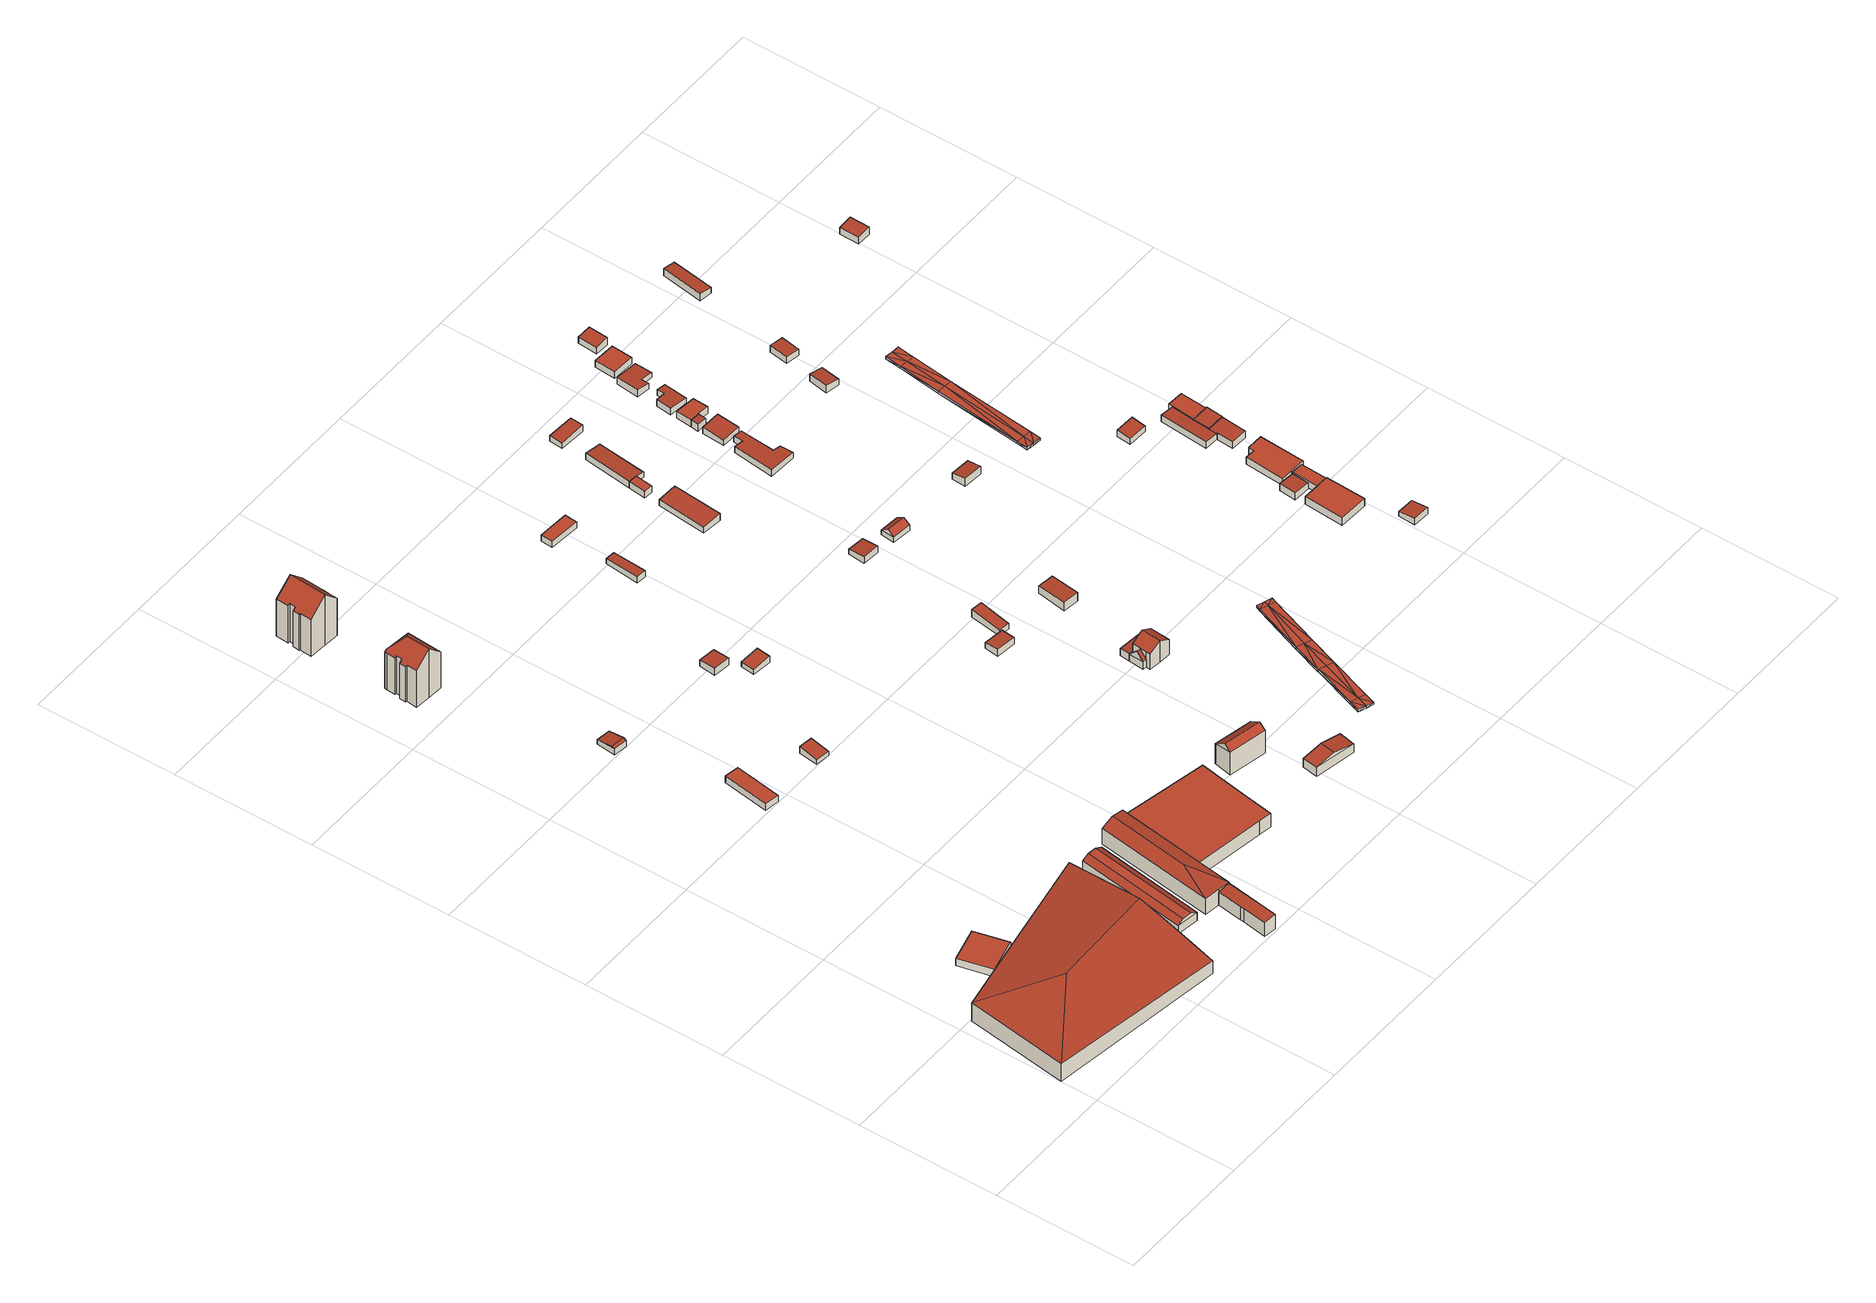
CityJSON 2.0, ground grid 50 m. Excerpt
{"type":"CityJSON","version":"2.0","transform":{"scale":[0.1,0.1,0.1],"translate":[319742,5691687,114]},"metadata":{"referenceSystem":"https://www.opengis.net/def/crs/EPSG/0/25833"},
"CityObjects":{
"building1":{"type":"Building","attributes":{"Dachtyp_tdc":"tdcHipAndGableRoof","Gemeindeschluessel":14713000,"Dachneigung":10.09,"QualitaetDacherkennung":21,"Geometrietyp2DReferenz":"3000","function":"31001_2000","roofType":"5000","measuredHeight":10.51},"geometry":[{"type":"MultiSurface","lod":"2","boundaries":[[[0,1,2,3]],[[1,4,5,2]],[[4,6,7,5]],[[6,8,9,7]],[[8,10,11,9]],[[10,12,13,11]],[[12,14,15,13]],[[14,16,17,15]],[[16,18,19,17]],[[18,0,3,19]],[[14,12,20]],[[12,10,8,6,4,1,20]],[[1,0,18,16,14,20]],[[3,2,5,7,9,11,13,15,17,19]]],"semantics":{"surfaces":[{"type":"WallSurface"},{"type":"RoofSurface"},{"type":"GroundSurface"}],"values":[0,0,0,0,0,0,0,0,0,0,1,1,1,2]}}]},
"building2":{"type":"Building","attributes":{"Dachtyp_tdc":"tdcPolyFlatRoof","Gemeindeschluessel":14713000,"Dachneigung":0,"QualitaetDacherkennung":22,"Geometrietyp2DReferenz":"3000","function":"31001_2000","roofType":"1000","measuredHeight":3},"geometry":[{"type":"MultiSurface","lod":"2","boundaries":[[[21,22,23,24]],[[22,25,26,23]],[[25,27,28,26]],[[27,21,24,28]],[[27,25,22,21]],[[24,23,26,28]]],"semantics":{"surfaces":[{"type":"WallSurface"},{"type":"RoofSurface"},{"type":"GroundSurface"}],"values":[0,0,0,0,1,2]}}]},
"building3":{"type":"Building","attributes":{"Dachtyp_tdc":"tdcCutGableRoof","Gemeindeschluessel":14713000,"Dachneigung":1.76,"QualitaetDacherkennung":89,"Geometrietyp2DReferenz":"3000","function":"31001_2000","roofType":"9999","measuredHeight":4.69},"geometry":[{"type":"MultiSurface","lod":"2","boundaries":[[[29,30,31,32]],[[30,33,34,31]],[[33,35,36,34]],[[35,29,32,36]],[[30,29,37,38]],[[33,30,38,39]],[[35,33,39,40]],[[29,35,40,37]],[[39,38,37,40]],[[32,31,34,36]]],"semantics":{"surfaces":[{"type":"WallSurface"},{"type":"RoofSurface"},{"type":"GroundSurface"}],"values":[0,0,0,0,1,0,1,0,1,2]}}]},
"building4":{"type":"Building","attributes":{"Gemeindeschluessel":14713000,"Dachneigung":90,"Dachorientierung":0,"MittlereTraufHoehe":117.05,"QualitaetDacherkennung":77,"ObjektHoehe":2.67,"BodenHoehe":114.38,"Geometrietyp2DReferenz":"3000","AbsoluteHoehe":117.05,"Dachflaeche":86.08,"function":"31001_9998","roofType":"1000","measuredHeight":2.67,"storeysAboveGround":1},"geometry":[{"type":"MultiSurface","lod":"2","boundaries":[[[41,42,43,44]],[[42,45,46,43]],[[45,47,48,46]],[[47,41,44,48]],[[47,45,42,41]],[[44,43,46,48]]],"semantics":{"surfaces":[{"type":"WallSurface"},{"type":"RoofSurface"},{"type":"GroundSurface"}],"values":[0,0,0,0,1,2]}}]},
"building5":{"type":"Building","attributes":{"Dachtyp_tdc":"tdcGableRoof","Gemeindeschluessel":14713000,"Dachneigung":10.21,"QualitaetDacherkennung":62,"Geometrietyp2DReferenz":"3000","function":"31001_9998","roofType":"3100","measuredHeight":2.81},"geometry":[{"type":"MultiSurface","lod":"2","boundaries":[[[49,50,51,52]],[[50,53,54,51]],[[53,55,56,54]],[[55,49,52,56]],[[53,50,57]],[[49,55,58]],[[50,49,58,57]],[[55,53,57,58]],[[52,51,54,56]]],"semantics":{"surfaces":[{"type":"WallSurface"},{"type":"RoofSurface"},{"type":"GroundSurface"}],"values":[0,0,0,0,0,0,1,1,2]}}]},
"building6":{"type":"Building","attributes":{"Gemeindeschluessel":14713000,"Geometrietyp2DReferenz":"3000","function":"31001_2000","roofType":"9999"},"children":["building6-1","building6-2"]},
"building6-1":{"type":"BuildingPart","attributes":{"Dachtyp_tdc":"tdcPolyFlatRoof","Dachneigung":8.57,"QualitaetDacherkennung":79,"Geometrietyp2DReferenz":"3000","roofType":"2100","measuredHeight":6.08},"parents":["building6"],"geometry":[{"type":"MultiSurface","lod":"2","boundaries":[[[59,60,61,62]],[[60,63,64,61]],[[63,65,66,64]],[[65,67,68,66]],[[67,69,70,68]],[[69,67,65,63,60,59]],[[62,61,64,66,68,70]],[[62,70,69,59]]],"semantics":{"surfaces":[{"type":"WallSurface"},{"type":"RoofSurface"},{"type":"GroundSurface"},{"type":"ClosureSurface"}],"values":[0,0,0,0,0,1,2,3]}}]},
"building6-2":{"type":"BuildingPart","attributes":{"Dachtyp_tdc":"tdcHipAndGableRoof","Dachneigung":14.54,"QualitaetDacherkennung":81,"Geometrietyp2DReferenz":"3000","roofType":"5000","measuredHeight":7.68},"parents":["building6"],"geometry":[{"type":"MultiSurface","lod":"2","boundaries":[[[71,72,73,70,69]],[[72,74,75,73]],[[74,76,77,75]],[[76,78,79,77]],[[78,80,81,79]],[[80,82,59,62,81]],[[71,82,83,84,72]],[[83,85,86,87,88,84]],[[74,72,84,88]],[[76,87,86,78]],[[74,88,87,76]],[[78,86,85,80]],[[80,85,83,82]],[[70,73,75,77,79,81,62]],[[69,59,82,71]],[[69,70,62,59]]],"semantics":{"surfaces":[{"type":"WallSurface"},{"type":"RoofSurface"},{"type":"GroundSurface"},{"type":"ClosureSurface"}],"values":[0,0,0,0,0,0,1,1,1,0,0,0,0,2,0,3]}}]},
"building7":{"type":"Building","attributes":{"Gemeindeschluessel":14713000,"Dachtyp_tdc":"tdcHipAndGableRoof","Dachneigung":42.12,"QualitaetDacherkennung":68,"Geometrietyp2DReferenz":"3000","function":"31001_9998","roofType":"5000","measuredHeight":19.81},"geometry":[{"type":"MultiSurface","lod":"2","boundaries":[[[89,90,91,92]],[[90,93,94,91]],[[93,95,96,94]],[[95,97,98,96]],[[97,99,100,98]],[[99,101,102,100]],[[101,103,104,102]],[[103,105,106,104]],[[105,107,108,106]],[[107,109,110,108]],[[109,111,112,110]],[[111,113,114,112]],[[113,89,92,114]],[[109,107,115]],[[107,105,103,101,99,97,95,93,90,89,113,115]],[[113,111,109,115]],[[92,91,94,96,98,100,102,104,106,108,110,112,114]]],"semantics":{"surfaces":[{"type":"WallSurface"},{"type":"RoofSurface"},{"type":"GroundSurface"}],"values":[0,0,0,0,0,0,0,0,0,0,0,0,0,1,1,1,2]}}]},
"building8":{"type":"Building","attributes":{"Dachtyp_tdc":"tdcGableRoof","Gemeindeschluessel":14713000,"Dachneigung":41.39,"QualitaetDacherkennung":72,"Geometrietyp2DReferenz":"3000","function":"31001_9998","roofType":"3100","measuredHeight":20.55},"geometry":[{"type":"MultiSurface","lod":"2","boundaries":[[[116,117,118,119]],[[117,120,121,118]],[[120,122,123,121]],[[122,124,125,123]],[[124,126,127,125]],[[126,128,129,127]],[[128,130,131,129]],[[130,132,133,131]],[[132,134,135,133]],[[134,136,137,135]],[[136,138,139,137]],[[138,140,141,139]],[[140,142,143,141]],[[142,144,145,143]],[[144,146,147,145]],[[146,116,119,147]],[[142,140,138,136,134,132,130,128]],[[128,126,124,122,120,117,116,146,144,142]],[[119,118,121,123,125,127,129,131,133,135,137,139,141,143,145,147]]],"semantics":{"surfaces":[{"type":"WallSurface"},{"type":"RoofSurface"},{"type":"GroundSurface"}],"values":[0,0,0,0,0,0,0,0,0,0,0,0,0,0,0,0,1,1,2]}}]},
"building9":{"type":"Building","attributes":{"Dachtyp_tdc":"tdcPolyFlatRoof","Gemeindeschluessel":14713000,"Dachneigung":7.38,"QualitaetDacherkennung":71,"Geometrietyp2DReferenz":"3000","function":"31001_9998","roofType":"2100","measuredHeight":2.62},"geometry":[{"type":"MultiSurface","lod":"2","boundaries":[[[148,149,150,151]],[[149,152,153,150]],[[152,154,155,153]],[[154,148,151,155]],[[154,152,149,148]],[[151,150,153,155]]],"semantics":{"surfaces":[{"type":"WallSurface"},{"type":"RoofSurface"},{"type":"GroundSurface"}],"values":[0,0,0,0,1,2]}}]},
"building10":{"type":"Building","attributes":{"Dachtyp_tdc":"tdcPolyFlatRoof","Gemeindeschluessel":14713000,"Dachneigung":0,"QualitaetDacherkennung":65,"Geometrietyp2DReferenz":"3000","function":"31001_2000","roofType":"1000","measuredHeight":5.5},"geometry":[{"type":"MultiSurface","lod":"2","boundaries":[[[156,157,79,81]],[[157,158,159,79]],[[158,160,161,159]],[[160,162,163,161]],[[162,164,165,163]],[[164,166,167,165]],[[166,156,81,167]],[[166,164,162,160,158,157,156]],[[81,79,159,161,163,165,167]]],"semantics":{"surfaces":[{"type":"WallSurface"},{"type":"RoofSurface"},{"type":"GroundSurface"}],"values":[0,0,0,0,0,0,0,1,2]}}]},
"building11":{"type":"Building","attributes":{"Gemeindeschluessel":14713000,"Dachtyp_tdc":"tdcPolyFlatRoof","Dachneigung":3.62,"QualitaetDacherkennung":82,"Geometrietyp2DReferenz":"3000","function":"31001_9998","roofType":"2100","measuredHeight":2.87},"geometry":[{"type":"MultiSurface","lod":"2","boundaries":[[[168,169,170,171]],[[169,172,173,170]],[[172,174,175,173]],[[174,168,171,175]],[[174,172,169,168]],[[171,170,173,175]]],"semantics":{"surfaces":[{"type":"WallSurface"},{"type":"RoofSurface"},{"type":"GroundSurface"}],"values":[0,0,0,0,1,2]}}]},
"building12":{"type":"Building","attributes":{"Dachtyp_tdc":"tdcPolyFlatRoof","Gemeindeschluessel":14713000,"Dachneigung":5.99,"QualitaetDacherkennung":85,"Geometrietyp2DReferenz":"3000","function":"31001_9998","roofType":"2100","measuredHeight":2.63},"geometry":[{"type":"MultiSurface","lod":"2","boundaries":[[[176,177,178,179]],[[177,180,181,178]],[[180,182,183,181]],[[182,176,179,183]],[[182,180,177,176]],[[179,178,181,183]]],"semantics":{"surfaces":[{"type":"WallSurface"},{"type":"RoofSurface"},{"type":"GroundSurface"}],"values":[0,0,0,0,1,2]}}]},
"building13":{"type":"Building","attributes":{"Dachtyp_tdc":"tdcGableRoof","Gemeindeschluessel":14713000,"Dachneigung":35.74,"QualitaetDacherkennung":74,"Geometrietyp2DReferenz":"3000","function":"31001_2000","roofType":"3100","measuredHeight":11.09},"geometry":[{"type":"MultiSurface","lod":"2","boundaries":[[[184,185,186,187]],[[185,188,189,186]],[[188,190,191,189]],[[190,184,187,191]],[[188,185,192]],[[184,190,193]],[[185,184,193,192]],[[190,188,192,193]],[[187,186,189,191]]],"semantics":{"surfaces":[{"type":"WallSurface"},{"type":"RoofSurface"},{"type":"GroundSurface"}],"values":[0,0,0,0,0,0,1,1,2]}}]},
"building14":{"type":"Building","attributes":{"Dachtyp_tdc":"tdcGableRoof","Gemeindeschluessel":14713000,"Dachneigung":10.73,"QualitaetDacherkennung":38,"Geometrietyp2DReferenz":"3000","function":"31001_2000","roofType":"3100","measuredHeight":5.02},"geometry":[{"type":"MultiSurface","lod":"2","boundaries":[[[194,195,196,197]],[[195,198,199,196]],[[198,200,201,199]],[[200,194,197,201]],[[198,195,202]],[[194,200,203]],[[195,194,203,202]],[[200,198,202,203]],[[197,196,199,201]]],"semantics":{"surfaces":[{"type":"WallSurface"},{"type":"RoofSurface"},{"type":"GroundSurface"}],"values":[0,0,0,0,0,0,1,1,2]}}]},
"building15":{"type":"Building","attributes":{"Dachtyp_tdc":"tdcPolyFlatRoof","Gemeindeschluessel":14713000,"Dachneigung":2.88,"QualitaetDacherkennung":68,"Geometrietyp2DReferenz":"3000","function":"31001_9998","roofType":"2100","measuredHeight":2.64},"geometry":[{"type":"MultiSurface","lod":"2","boundaries":[[[204,205,206,207]],[[205,208,209,206]],[[208,210,211,209]],[[210,204,207,211]],[[210,208,205,204]],[[207,206,209,211]]],"semantics":{"surfaces":[{"type":"WallSurface"},{"type":"RoofSurface"},{"type":"GroundSurface"}],"values":[0,0,0,0,1,2]}}]},
"building16":{"type":"Building","attributes":{"Dachtyp_tdc":"tdcPolyFlatRoof","Gemeindeschluessel":14713000,"Dachneigung":4.01,"QualitaetDacherkennung":76,"Geometrietyp2DReferenz":"3000","function":"31001_9998","roofType":"2100","measuredHeight":2.77},"geometry":[{"type":"MultiSurface","lod":"2","boundaries":[[[212,213,214,215]],[[213,216,217,214]],[[216,218,219,217]],[[218,212,215,219]],[[218,216,213,212]],[[215,214,217,219]]],"semantics":{"surfaces":[{"type":"WallSurface"},{"type":"RoofSurface"},{"type":"GroundSurface"}],"values":[0,0,0,0,1,2]}}]},
"building17":{"type":"Building","attributes":{"Dachtyp_tdc":"tdcPolyFlatRoof","Gemeindeschluessel":14713000,"Dachneigung":0,"QualitaetDacherkennung":64,"Geometrietyp2DReferenz":"3000","function":"31001_9998","roofType":"1000","measuredHeight":2.49},"geometry":[{"type":"MultiSurface","lod":"2","boundaries":[[[220,221,222,223]],[[221,224,225,222]],[[224,226,227,225]],[[226,220,223,227]],[[226,224,221,220]],[[223,222,225,227]]],"semantics":{"surfaces":[{"type":"WallSurface"},{"type":"RoofSurface"},{"type":"GroundSurface"}],"values":[0,0,0,0,1,2]}}]},
"building18":{"type":"Building","attributes":{"Dachtyp_tdc":"tdcPolyFlatRoof","Gemeindeschluessel":14713000,"Dachneigung":4.16,"QualitaetDacherkennung":49,"Geometrietyp2DReferenz":"3000","function":"31001_9998","roofType":"2100","measuredHeight":3.09},"geometry":[{"type":"MultiSurface","lod":"2","boundaries":[[[228,229,230,231]],[[229,232,233,230]],[[232,234,235,233]],[[234,228,231,235]],[[234,232,229,228]],[[231,230,233,235]]],"semantics":{"surfaces":[{"type":"WallSurface"},{"type":"RoofSurface"},{"type":"GroundSurface"}],"values":[0,0,0,0,1,2]}}]},
"building19":{"type":"Building","attributes":{"Dachtyp_tdc":"tdcGableRoof","Gemeindeschluessel":14713000,"Dachneigung":29.86,"QualitaetDacherkennung":78,"Geometrietyp2DReferenz":"3000","function":"31001_9998","roofType":"3100","measuredHeight":8.62},"geometry":[{"type":"MultiSurface","lod":"2","boundaries":[[[236,237,238,239]],[[237,240,241,238]],[[240,242,243,241]],[[242,244,245,243]],[[244,246,247,245]],[[246,248,249,247]],[[248,250,251,249]],[[250,236,239,251]],[[246,244,242,240,237]],[[237,236,250,248,246]],[[239,238,241,243,245,247,249,251]]],"semantics":{"surfaces":[{"type":"WallSurface"},{"type":"RoofSurface"},{"type":"GroundSurface"}],"values":[0,0,0,0,0,0,0,0,1,1,2]}}]},
"building20":{"type":"Building","attributes":{"Gemeindeschluessel":14713000,"Geometrietyp2DReferenz":"3000","function":"31001_9998","roofType":"9999"},"children":["building20-1","building20-2"]},
"building20-1":{"type":"BuildingPart","attributes":{"Dachtyp_tdc":"tdcGableRoof","Dachneigung":44.74,"QualitaetDacherkennung":8,"Geometrietyp2DReferenz":"3000","roofType":"3100","measuredHeight":5.92},"parents":["building20"],"geometry":[{"type":"MultiSurface","lod":"2","boundaries":[[[252,253,254,251]],[[253,255,256,254]],[[257,252,251,239]],[[255,253,258]],[[252,257,259]],[[253,252,259,258]],[[257,255,258,259]],[[251,254,256,239]],[[257,239,256,255]]],"semantics":{"surfaces":[{"type":"WallSurface"},{"type":"RoofSurface"},{"type":"GroundSurface"},{"type":"ClosureSurface"}],"values":[0,0,0,0,0,1,1,2,3]}}]},
"building20-2":{"type":"BuildingPart","attributes":{"Dachtyp_tdc":"tdcPolyFlatRoof","Dachneigung":4.9,"QualitaetDacherkennung":66,"Geometrietyp2DReferenz":"3000","roofType":"2100","measuredHeight":3.2},"parents":["building20"],"geometry":[{"type":"MultiSurface","lod":"2","boundaries":[[[260,261,241,262]],[[261,263,257,239,241]],[[264,265,266,256,255]],[[265,260,262,266]],[[265,264,263,261,260]],[[262,241,239,256,266]],[[255,257,263,264]],[[255,256,239,257]]],"semantics":{"surfaces":[{"type":"WallSurface"},{"type":"RoofSurface"},{"type":"GroundSurface"},{"type":"ClosureSurface"}],"values":[0,0,0,0,1,2,0,3]}}]},
"building21":{"type":"Building","attributes":{"name":"Bennigsenbrücke","Stand_DGM":"2023","Stand_Basis-DLM":"2022","Gemeindeschluessel":"14713000","ObjektHoehe":1,"Stand_Laserscan":"2023","BodenHoehe":120.76,"Stand_3D-Stadtmodell":"2025","Geometrietyp2DReferenz":2000,"AbsoluteHoehe":121.76,"function":"53001_1800","roofType":"9999","measuredHeight":1},"geometry":[{"type":"MultiSurface","lod":"2","boundaries":[[[267,268,269]],[[267,269,270]],[[267,270,271]],[[271,270,272]],[[271,272,273]],[[273,272,274]],[[273,274,275]],[[275,274,276]],[[275,276,277]],[[277,276,278]],[[277,278,279]],[[270,269,280]],[[270,280,281]],[[270,281,282]],[[270,282,272]],[[272,282,274]],[[274,282,283]],[[274,283,276]],[[276,283,284]],[[276,284,285]],[[276,285,278]],[[269,268,286]],[[269,286,287]],[[268,267,288]],[[268,288,286]],[[267,271,289]],[[267,289,288]],[[271,273,290]],[[271,290,289]],[[273,275,291]],[[273,291,290]],[[275,277,292]],[[275,292,291]],[[277,279,293]],[[277,293,292]],[[279,278,294]],[[279,294,293]],[[278,285,295]],[[278,295,294]],[[285,284,296]],[[285,296,295]],[[284,283,297]],[[284,297,296]],[[283,282,298]],[[283,298,297]],[[282,281,299]],[[282,299,298]],[[281,280,300]],[[281,300,299]],[[280,269,287]],[[280,287,300]],[[287,286,288]],[[301,287,288]],[[289,301,288]],[[302,301,289]],[[290,302,289]],[[303,302,290]],[[291,303,290]],[[304,303,291]],[[292,304,291]],[[294,304,292]],[[298,299,301]],[[293,294,292]],[[300,287,301]],[[299,300,301]],[[302,298,301]],[[303,298,302]],[[297,298,303]],[[304,297,303]],[[296,297,304]],[[295,296,304]],[[294,295,304]]],"semantics":{"surfaces":[{"type":"RoofSurface"},{"type":"WallSurface"},{"type":"GroundSurface"}],"values":[0,0,0,0,0,0,0,0,0,0,0,0,0,0,0,0,0,0,0,0,0,1,1,1,1,1,1,1,1,1,1,1,1,1,1,1,1,1,1,1,1,1,1,1,1,1,1,1,1,1,1,2,2,2,2,2,2,2,2,2,2,2,2,2,2,2,2,2,2,2,2,2]}}]},
"building22":{"type":"Building","attributes":{"Dachtyp_tdc":"tdcPolyFlatRoof","Gemeindeschluessel":14713000,"Dachneigung":4.42,"QualitaetDacherkennung":76,"Geometrietyp2DReferenz":"3000","function":"31001_9998","roofType":"2100","measuredHeight":2.87},"geometry":[{"type":"MultiSurface","lod":"2","boundaries":[[[305,306,307,308]],[[306,309,310,307]],[[309,311,312,310]],[[311,305,308,312]],[[311,309,306,305]],[[308,307,310,312]]],"semantics":{"surfaces":[{"type":"WallSurface"},{"type":"RoofSurface"},{"type":"GroundSurface"}],"values":[0,0,0,0,1,2]}}]},
"building23":{"type":"Building","attributes":{"Dachtyp_tdc":"tdcPolyFlatRoof","Gemeindeschluessel":14713000,"Dachneigung":7.49,"QualitaetDacherkennung":78,"Geometrietyp2DReferenz":"3000","function":"31001_9998","roofType":"2100","measuredHeight":2.65},"geometry":[{"type":"MultiSurface","lod":"2","boundaries":[[[313,314,315,316]],[[314,317,318,315]],[[317,319,320,318]],[[319,313,316,320]],[[319,317,314,313]],[[316,315,318,320]]],"semantics":{"surfaces":[{"type":"WallSurface"},{"type":"RoofSurface"},{"type":"GroundSurface"}],"values":[0,0,0,0,1,2]}}]},
"building24":{"type":"Building","attributes":{"Dachtyp_tdc":"tdcPolyFlatRoof","Gemeindeschluessel":14713000,"Dachneigung":3.25,"QualitaetDacherkennung":55,"Geometrietyp2DReferenz":"3000","function":"31001_9998","roofType":"2100","measuredHeight":3.5},"geometry":[{"type":"MultiSurface","lod":"2","boundaries":[[[321,322,323,324]],[[322,325,326,323]],[[325,327,328,326]],[[327,321,324,328]],[[327,325,322,321]],[[324,323,326,328]]],"semantics":{"surfaces":[{"type":"WallSurface"},{"type":"RoofSurface"},{"type":"GroundSurface"}],"values":[0,0,0,0,1,2]}}]},
"building25":{"type":"Building","attributes":{"Gemeindeschluessel":14713000,"Geometrietyp2DReferenz":"3000","function":"31001_9998","roofType":"9999"},"children":["building25-1","building25-2"]},
"building25-1":{"type":"BuildingPart","attributes":{"Dachtyp_tdc":"tdcPolyFlatRoof","Dachneigung":4.52,"QualitaetDacherkennung":58,"Geometrietyp2DReferenz":"3000","roofType":"2100","measuredHeight":2.67},"parents":["building25"],"geometry":[{"type":"MultiSurface","lod":"2","boundaries":[[[329,330,331,332]],[[333,334,335,336]],[[334,337,338,335]],[[337,329,332,338]],[[337,334,333,330,329]],[[332,331,336,335,338]],[[336,331,330,333]]],"semantics":{"surfaces":[{"type":"WallSurface"},{"type":"RoofSurface"},{"type":"GroundSurface"},{"type":"ClosureSurface"}],"values":[0,0,0,0,1,2,3]}}]},
"building25-2":{"type":"BuildingPart","attributes":{"Dachtyp_tdc":"tdcPolyFlatRoof","Dachneigung":0,"QualitaetDacherkennung":87,"Geometrietyp2DReferenz":"3000","roofType":"1000","measuredHeight":2.7},"parents":["building25"],"geometry":[{"type":"MultiSurface","lod":"2","boundaries":[[[339,340,333,336,341]],[[342,343,344,331,330]],[[343,339,341,344]],[[343,342,340,339]],[[341,336,331,344]],[[330,333,340,342]],[[330,331,336,333]]],"semantics":{"surfaces":[{"type":"WallSurface"},{"type":"RoofSurface"},{"type":"GroundSurface"},{"type":"ClosureSurface"}],"values":[0,0,0,1,2,0,3]}}]},
"building26":{"type":"Building","attributes":{"Dachtyp_tdc":"tdcGableRoof","Gemeindeschluessel":14713000,"Dachneigung":34.32,"QualitaetDacherkennung":77,"Geometrietyp2DReferenz":"3000","function":"31001_9998","roofType":"3100","measuredHeight":3.81},"geometry":[{"type":"MultiSurface","lod":"2","boundaries":[[[345,346,347,348]],[[346,349,350,347]],[[349,351,352,350]],[[351,345,348,352]],[[349,346,353]],[[345,351,354]],[[346,345,354,353]],[[351,349,353,354]],[[348,347,350,352]]],"semantics":{"surfaces":[{"type":"WallSurface"},{"type":"RoofSurface"},{"type":"GroundSurface"}],"values":[0,0,0,0,0,0,1,1,2]}}]},
"building27":{"type":"Building","attributes":{"Dachtyp_tdc":"tdcPolyFlatRoof","Gemeindeschluessel":14713000,"Dachneigung":3.03,"QualitaetDacherkennung":79,"Geometrietyp2DReferenz":"3000","function":"31001_9998","roofType":"2100","measuredHeight":2.69},"geometry":[{"type":"MultiSurface","lod":"2","boundaries":[[[355,356,357,358]],[[356,359,360,357]],[[359,361,362,360]],[[361,355,358,362]],[[361,359,356,355]],[[358,357,360,362]]],"semantics":{"surfaces":[{"type":"WallSurface"},{"type":"RoofSurface"},{"type":"GroundSurface"}],"values":[0,0,0,0,1,2]}}]},
"building28":{"type":"Building","attributes":{"Dachtyp_tdc":"tdcPolyFlatRoof","Gemeindeschluessel":14713000,"Dachneigung":2.58,"QualitaetDacherkennung":54,"Geometrietyp2DReferenz":"3000","function":"31001_9998","roofType":"2100","measuredHeight":2.68},"geometry":[{"type":"MultiSurface","lod":"2","boundaries":[[[363,364,365,366]],[[364,367,368,365]],[[367,369,370,368]],[[369,371,372,370]],[[371,373,374,372]],[[373,375,376,374]],[[375,377,378,376]],[[377,363,366,378]],[[377,375,373,371,369,367,364,363]],[[366,365,368,370,372,374,376,378]]],"semantics":{"surfaces":[{"type":"WallSurface"},{"type":"RoofSurface"},{"type":"GroundSurface"}],"values":[0,0,0,0,0,0,0,0,1,2]}}]},
"building29":{"type":"Building","attributes":{"Dachtyp_tdc":"tdcPolyFlatRoof","Gemeindeschluessel":14713000,"Dachneigung":2.69,"QualitaetDacherkennung":68,"Geometrietyp2DReferenz":"3000","function":"31001_9998","roofType":"2100","measuredHeight":2.6},"geometry":[{"type":"MultiSurface","lod":"2","boundaries":[[[379,380,381,382]],[[380,383,384,381]],[[383,385,386,384]],[[385,379,382,386]],[[385,383,380,379]],[[382,381,384,386]]],"semantics":{"surfaces":[{"type":"WallSurface"},{"type":"RoofSurface"},{"type":"GroundSurface"}],"values":[0,0,0,0,1,2]}}]},
"building30":{"type":"Building","attributes":{"Gemeindeschluessel":14713000,"Geometrietyp2DReferenz":"3000","function":"31001_9998","roofType":"9999"},"children":["building30-1","building30-2"]},
"building30-1":{"type":"BuildingPart","attributes":{"Dachtyp_tdc":"tdcPolyFlatRoof","Dachneigung":3.38,"QualitaetDacherkennung":75,"Geometrietyp2DReferenz":"3000","roofType":"2100","measuredHeight":2.79},"parents":["building30"],"geometry":[{"type":"MultiSurface","lod":"2","boundaries":[[[387,388,389,390]],[[388,391,392,389]],[[393,387,390,394]],[[393,395,391,388,387]],[[390,389,392,394]],[[393,394,392,391,395]]],"semantics":{"surfaces":[{"type":"WallSurface"},{"type":"RoofSurface"},{"type":"GroundSurface"},{"type":"ClosureSurface"}],"values":[0,0,0,1,2,3]}}]},
"building30-2":{"type":"BuildingPart","attributes":{"Dachtyp_tdc":"tdcPolyFlatRoof","Dachneigung":0,"QualitaetDacherkennung":73,"Geometrietyp2DReferenz":"3000","roofType":"1000","measuredHeight":2.73},"parents":["building30"],"geometry":[{"type":"MultiSurface","lod":"2","boundaries":[[[391,396,397,392]],[[396,398,399,397]],[[398,400,401,399]],[[400,402,393,394,401]],[[402,400,398,396,391,395]],[[392,397,399,401,394]],[[395,393,402]],[[392,394,393,395,391]]],"semantics":{"surfaces":[{"type":"WallSurface"},{"type":"RoofSurface"},{"type":"GroundSurface"},{"type":"ClosureSurface"}],"values":[0,0,0,0,1,2,0,3]}}]},
"building31":{"type":"Building","attributes":{"Dachtyp_tdc":"tdcPolyFlatRoof","Gemeindeschluessel":14713000,"Dachneigung":8.58,"QualitaetDacherkennung":84,"Geometrietyp2DReferenz":"3000","function":"31001_9998","roofType":"2100","measuredHeight":3.21},"geometry":[{"type":"MultiSurface","lod":"2","boundaries":[[[403,404,405,406]],[[404,407,408,405]],[[407,409,410,408]],[[409,403,406,410]],[[409,407,404,403]],[[406,405,408,410]]],"semantics":{"surfaces":[{"type":"WallSurface"},{"type":"RoofSurface"},{"type":"GroundSurface"}],"values":[0,0,0,0,1,2]}}]},
"building32":{"type":"Building","attributes":{"Dachtyp_tdc":"tdcPolyFlatRoof","Gemeindeschluessel":14713000,"Dachneigung":5.08,"QualitaetDacherkennung":78,"Geometrietyp2DReferenz":"3000","function":"31001_9998","roofType":"2100","measuredHeight":2.68},"geometry":[{"type":"MultiSurface","lod":"2","boundaries":[[[411,412,413,414]],[[412,415,416,413]],[[415,417,418,416]],[[417,419,420,418]],[[419,421,422,420]],[[421,411,414,422]],[[421,419,417,415,412,411]],[[414,413,416,418,420,422]]],"semantics":{"surfaces":[{"type":"WallSurface"},{"type":"RoofSurface"},{"type":"GroundSurface"}],"values":[0,0,0,0,0,0,1,2]}}]},
"building33":{"type":"Building","attributes":{"Dachtyp_tdc":"tdcPolyFlatRoof","Gemeindeschluessel":14713000,"Dachneigung":5.12,"QualitaetDacherkennung":78,"Geometrietyp2DReferenz":"3000","function":"31001_9998","roofType":"2100","measuredHeight":2.75},"geometry":[{"type":"MultiSurface","lod":"2","boundaries":[[[423,424,425,426]],[[424,427,428,425]],[[427,429,430,428]],[[429,431,432,430]],[[431,433,434,432]],[[433,423,426,434]],[[433,431,429,427,424,423]],[[426,425,428,430,432,434]]],"semantics":{"surfaces":[{"type":"WallSurface"},{"type":"RoofSurface"},{"type":"GroundSurface"}],"values":[0,0,0,0,0,0,1,2]}}]},
"building34":{"type":"Building","attributes":{"Dachtyp_tdc":"tdcPolyFlatRoof","Gemeindeschluessel":14713000,"Dachneigung":0,"QualitaetDacherkennung":84,"Geometrietyp2DReferenz":"3000","function":"31001_9998","roofType":"1000","measuredHeight":2.63},"geometry":[{"type":"MultiSurface","lod":"2","boundaries":[[[435,436,437,438]],[[436,439,440,437]],[[439,441,442,440]],[[441,435,438,442]],[[441,439,436,435]],[[438,437,440,442]]],"semantics":{"surfaces":[{"type":"WallSurface"},{"type":"RoofSurface"},{"type":"GroundSurface"}],"values":[0,0,0,0,1,2]}}]},
"building35":{"type":"Building","attributes":{"Dachtyp_tdc":"tdcPolyFlatRoof","Gemeindeschluessel":14713000,"Dachneigung":4.37,"QualitaetDacherkennung":91,"Geometrietyp2DReferenz":"3000","function":"31001_9998","roofType":"2100","measuredHeight":2.89},"geometry":[{"type":"MultiSurface","lod":"2","boundaries":[[[443,444,445,446]],[[444,447,448,445]],[[447,449,450,448]],[[449,443,446,450]],[[449,447,444,443]],[[446,445,448,450]]],"semantics":{"surfaces":[{"type":"WallSurface"},{"type":"RoofSurface"},{"type":"GroundSurface"}],"values":[0,0,0,0,1,2]}}]},
"building36":{"type":"Building","attributes":{"Dachtyp_tdc":"tdcPolyFlatRoof","Gemeindeschluessel":14713000,"Dachneigung":7.76,"QualitaetDacherkennung":81,"Geometrietyp2DReferenz":"3000","function":"31001_9998","roofType":"2100","measuredHeight":2.95},"geometry":[{"type":"MultiSurface","lod":"2","boundaries":[[[451,452,453,454]],[[452,455,456,453]],[[455,457,458,456]],[[457,451,454,458]],[[457,455,452,451]],[[454,453,456,458]]],"semantics":{"surfaces":[{"type":"WallSurface"},{"type":"RoofSurface"},{"type":"GroundSurface"}],"values":[0,0,0,0,1,2]}}]},
"building37":{"type":"Building","attributes":{"Stand_DGM":"2023","Stand_Basis-DLM":"2022","Gemeindeschluessel":"14713000","ObjektHoehe":1,"Stand_Laserscan":"2023","BodenHoehe":121.33,"Stand_3D-Stadtmodell":"2025","Geometrietyp2DReferenz":2000,"AbsoluteHoehe":122.33,"function":"53001_1800","roofType":"9999","measuredHeight":1},"geometry":[{"type":"MultiSurface","lod":"2","boundaries":[[[459,460,461]],[[459,461,462]],[[460,463,464]],[[460,464,461]],[[463,465,464]],[[464,465,466]],[[465,467,466]],[[466,467,468]],[[469,470,460]],[[469,460,459]],[[470,471,463]],[[470,463,460]],[[463,471,472]],[[463,472,465]],[[472,473,465]],[[465,473,467]],[[459,462,474]],[[459,474,475]],[[462,461,476]],[[462,476,474]],[[461,464,477]],[[461,477,476]],[[464,466,478]],[[464,478,477]],[[466,468,479]],[[466,479,478]],[[468,467,480]],[[468,480,479]],[[467,473,481]],[[467,481,480]],[[473,472,482]],[[473,482,481]],[[472,471,483]],[[472,483,482]],[[471,470,484]],[[471,484,483]],[[470,469,485]],[[470,485,484]],[[469,459,475]],[[469,475,485]],[[476,486,475]],[[474,476,475]],[[477,487,486]],[[476,477,486]],[[477,488,487]],[[478,488,477]],[[478,480,488]],[[479,480,478]],[[486,484,485]],[[475,486,485]],[[487,483,484]],[[486,487,484]],[[482,483,487]],[[488,482,487]],[[488,481,482]],[[480,481,488]]],"semantics":{"surfaces":[{"type":"RoofSurface"},{"type":"WallSurface"},{"type":"GroundSurface"}],"values":[0,0,0,0,0,0,0,0,0,0,0,0,0,0,0,0,1,1,1,1,1,1,1,1,1,1,1,1,1,1,1,1,1,1,1,1,1,1,1,1,2,2,2,2,2,2,2,2,2,2,2,2,2,2,2,2]}}]},
"building38":{"type":"Building","attributes":{"Gemeindeschluessel":14713000,"Geometrietyp2DReferenz":"3000","function":"31001_9998","roofType":"9999"},"children":["building38-1","building38-2"]},
"building38-1":{"type":"BuildingPart","attributes":{"Dachtyp_tdc":"tdcPolyFlatRoof","Dachneigung":0,"QualitaetDacherkennung":62,"Geometrietyp2DReferenz":"3000","roofType":"1000","measuredHeight":3.08},"parents":["building38"],"geometry":[{"type":"MultiSurface","lod":"2","boundaries":[[[489,490,491,492,493]],[[490,494,495,491]],[[494,496,497,495]],[[496,498,499,500,497]],[[498,496,494,490,489]],[[492,491,495,497,500]],[[493,499,498,489]],[[493,492,500,499]]],"semantics":{"surfaces":[{"type":"WallSurface"},{"type":"RoofSurface"},{"type":"GroundSurface"},{"type":"ClosureSurface"}],"values":[0,0,0,0,1,2,0,3]}}]},
"building38-2":{"type":"BuildingPart","attributes":{"Dachtyp_tdc":"tdcPolyFlatRoof","Dachneigung":0,"QualitaetDacherkennung":71,"Geometrietyp2DReferenz":"3000","roofType":"1000","measuredHeight":2.85},"parents":["building38"],"geometry":[{"type":"MultiSurface","lod":"2","boundaries":[[[499,501,502,500]],[[501,503,504,502]],[[503,493,492,504]],[[493,503,501,499]],[[500,502,504,492]],[[500,492,493,499]]],"semantics":{"surfaces":[{"type":"WallSurface"},{"type":"RoofSurface"},{"type":"GroundSurface"},{"type":"ClosureSurface"}],"values":[0,0,0,1,2,3]}}]},
"building39":{"type":"Building","attributes":{"Dachtyp_tdc":"tdcPolyFlatRoof","Gemeindeschluessel":14713000,"Dachneigung":3.82,"QualitaetDacherkennung":92,"Geometrietyp2DReferenz":"3000","function":"31001_9998","roofType":"2100","measuredHeight":2.91},"geometry":[{"type":"MultiSurface","lod":"2","boundaries":[[[505,506,507,508]],[[506,509,510,507]],[[509,511,512,510]],[[511,505,508,512]],[[511,509,506,505]],[[508,507,510,512]]],"semantics":{"surfaces":[{"type":"WallSurface"},{"type":"RoofSurface"},{"type":"GroundSurface"}],"values":[0,0,0,0,1,2]}}]},
"building40":{"type":"Building","attributes":{"Dachtyp_tdc":"tdcPolyFlatRoof","Gemeindeschluessel":14713000,"Dachneigung":5.13,"QualitaetDacherkennung":87,"Geometrietyp2DReferenz":"3000","function":"31001_9998","roofType":"2100","measuredHeight":2.59},"geometry":[{"type":"MultiSurface","lod":"2","boundaries":[[[513,514,515,516]],[[514,517,518,515]],[[517,519,520,518]],[[519,513,516,520]],[[519,517,514,513]],[[516,515,518,520]]],"semantics":{"surfaces":[{"type":"WallSurface"},{"type":"RoofSurface"},{"type":"GroundSurface"}],"values":[0,0,0,0,1,2]}}]},
"building41":{"type":"Building","attributes":{"Dachtyp_tdc":"tdcPolyFlatRoof","Gemeindeschluessel":14713000,"Dachneigung":4.16,"QualitaetDacherkennung":81,"Geometrietyp2DReferenz":"3000","function":"31001_9998","roofType":"2100","measuredHeight":2.82},"geometry":[{"type":"MultiSurface","lod":"2","boundaries":[[[521,522,523,524]],[[522,525,526,523]],[[525,527,528,526]],[[527,521,524,528]],[[527,525,522,521]],[[524,523,526,528]]],"semantics":{"surfaces":[{"type":"WallSurface"},{"type":"RoofSurface"},{"type":"GroundSurface"}],"values":[0,0,0,0,1,2]}}]},
"building42":{"type":"Building","attributes":{"Dachtyp_tdc":"tdcPolyFlatRoof","Gemeindeschluessel":14713000,"Dachneigung":6.3,"QualitaetDacherkennung":81,"Geometrietyp2DReferenz":"3000","function":"31001_9998","roofType":"2100","measuredHeight":2.77},"geometry":[{"type":"MultiSurface","lod":"2","boundaries":[[[529,530,531,532]],[[530,533,534,531]],[[533,535,536,534]],[[535,529,532,536]],[[535,533,530,529]],[[532,531,534,536]]],"semantics":{"surfaces":[{"type":"WallSurface"},{"type":"RoofSurface"},{"type":"GroundSurface"}],"values":[0,0,0,0,1,2]}}]},
"building43":{"type":"Building","attributes":{"Dachtyp_tdc":"tdcPolyFlatRoof","Gemeindeschluessel":14713000,"Dachneigung":0,"QualitaetDacherkennung":67,"Geometrietyp2DReferenz":"3000","function":"31001_9998","roofType":"1000","measuredHeight":2.68},"geometry":[{"type":"MultiSurface","lod":"2","boundaries":[[[537,538,539,540]],[[538,541,542,539]],[[541,543,544,542]],[[543,545,546,544]],[[545,547,548,546]],[[547,549,550,548]],[[549,537,540,550]],[[549,547,545,543,541,538,537]],[[540,539,542,544,546,548,550]]],"semantics":{"surfaces":[{"type":"WallSurface"},{"type":"RoofSurface"},{"type":"GroundSurface"}],"values":[0,0,0,0,0,0,0,1,2]}}]},
"building44":{"type":"Building","attributes":{"Gemeindeschluessel":14713000,"Geometrietyp2DReferenz":"3000","function":"31001_9998","roofType":"9999"},"children":["building44-1","building44-2","building44-3"]},
"building44-1":{"type":"BuildingPart","attributes":{"Dachtyp_tdc":"tdcPolyFlatRoof","Dachneigung":4.58,"QualitaetDacherkennung":90,"Geometrietyp2DReferenz":"3000","roofType":"2100","measuredHeight":2.77},"parents":["building44"],"geometry":[{"type":"MultiSurface","lod":"2","boundaries":[[[551,552,553]],[[552,554,555,553]],[[554,556,557,555]],[[558,559,560,561]],[[559,562,563,560]],[[562,564,565,563]],[[564,562,559,558,556,554,552,551]],[[553,555,557,561,560,563,565]],[[561,557,556,558]],[[553,565,564,551]]],"semantics":{"surfaces":[{"type":"WallSurface"},{"type":"RoofSurface"},{"type":"GroundSurface"},{"type":"ClosureSurface"}],"values":[0,0,0,0,0,0,1,2,3,3]}}]},
"building44-2":{"type":"BuildingPart","attributes":{"Dachtyp_tdc":"tdcPolyFlatRoof","Dachneigung":4.35,"QualitaetDacherkennung":87,"Geometrietyp2DReferenz":"3000","roofType":"2100","measuredHeight":3.02},"parents":["building44"],"geometry":[{"type":"MultiSurface","lod":"2","boundaries":[[[566,567,568,555]],[[567,569,570,568]],[[569,571,572,570]],[[571,573,574,572]],[[573,575,558,561,574]],[[576,566,555,557,556]],[[576,575,573,571,569,567,566]],[[555,568,570,572,574,561,557]],[[556,558,575,576]],[[556,557,561,558]]],"semantics":{"surfaces":[{"type":"WallSurface"},{"type":"RoofSurface"},{"type":"GroundSurface"},{"type":"ClosureSurface"}],"values":[0,0,0,0,0,0,1,2,0,3]}}]},
"building44-3":{"type":"BuildingPart","attributes":{"Dachtyp_tdc":"tdcPolyFlatRoof","Dachneigung":0,"QualitaetDacherkennung":48,"Geometrietyp2DReferenz":"3000","roofType":"1000","measuredHeight":2.59},"parents":["building44"],"geometry":[{"type":"MultiSurface","lod":"2","boundaries":[[[565,577,578,579,553]],[[580,565,564]],[[580,581,577,565]],[[581,582,578,577]],[[582,583,579,578]],[[583,584,551,553,579]],[[584,583,582,581,580]],[[564,551,584,580]],[[564,565,553,551]]],"semantics":{"surfaces":[{"type":"GroundSurface"},{"type":"WallSurface"},{"type":"RoofSurface"},{"type":"ClosureSurface"}],"values":[0,1,1,1,1,1,2,1,3]}}]},
"building45":{"type":"Building","attributes":{"Dachtyp_tdc":"tdcPolyFlatRoof","Gemeindeschluessel":14713000,"Dachneigung":6.42,"QualitaetDacherkennung":78,"Geometrietyp2DReferenz":"3000","function":"31001_9998","roofType":"2100","measuredHeight":3.04},"geometry":[{"type":"MultiSurface","lod":"2","boundaries":[[[585,566,586,587]],[[566,588,589,586]],[[588,590,591,589]],[[590,585,587,591]],[[590,588,566,585]],[[587,586,589,591]]],"semantics":{"surfaces":[{"type":"WallSurface"},{"type":"RoofSurface"},{"type":"GroundSurface"}],"values":[0,0,0,0,1,2]}}]},
"building46":{"type":"Building","attributes":{"Dachtyp_tdc":"tdcPolyFlatRoof","Gemeindeschluessel":14713000,"Dachneigung":6.29,"QualitaetDacherkennung":62,"Geometrietyp2DReferenz":"3000","function":"31001_9998","roofType":"2100","measuredHeight":2.96},"geometry":[{"type":"MultiSurface","lod":"2","boundaries":[[[592,593,594,595]],[[593,596,597,594]],[[596,598,599,597]],[[598,592,595,599]],[[598,596,593,592]],[[595,594,597,599]]],"semantics":{"surfaces":[{"type":"WallSurface"},{"type":"RoofSurface"},{"type":"GroundSurface"}],"values":[0,0,0,0,1,2]}}]},
"building47":{"type":"Building","attributes":{"Dachtyp_tdc":"tdcPolyFlatRoof","Gemeindeschluessel":14713000,"Dachneigung":6.07,"QualitaetDacherkennung":81,"Geometrietyp2DReferenz":"3000","function":"31001_9998","roofType":"2100","measuredHeight":3.09},"geometry":[{"type":"MultiSurface","lod":"2","boundaries":[[[600,601,602,603]],[[601,604,605,602]],[[604,606,607,605]],[[606,600,603,607]],[[606,604,601,600]],[[603,602,605,607]]],"semantics":{"surfaces":[{"type":"WallSurface"},{"type":"RoofSurface"},{"type":"GroundSurface"}],"values":[0,0,0,0,1,2]}}]}
},
"vertices":[
[715,628,58],[674,340,109],[674,340,4],[715,628,4],[659,229,90],[659,229,4],[646,140,74],[646,140,4],[644,128,72],[644,128,4],[632,42,56],[632,42,4],[1,132,76],[1,132,4],[50,495,78],[50,495,4],[271,540,71],[271,540,4],[552,596,63],[552,596,4],[290,327,109],
[363,582,33],[242,551,33],[242,551,3],[363,582,3],[212,672,33],[212,672,3],[333,702,33],[333,702,3],
[705,223,38],[760,612,38],[760,612,6],[705,223,6],[839,601,39],[839,601,6],[784,212,39],[784,212,6],[727,220,52],[783,609,52],[815,604,53],[760,215,53],
[434,1676,30],[485,1668,30],[485,1668,4],[434,1676,4],[460,1502,30],[460,1502,4],[409,1510,30],[409,1510,4],
[341,2075,22],[391,2069,22],[391,2069,5],[341,2075,5],[382,2000,29],[382,2000,5],[333,2006,29],[333,2006,5],[384,2011,33],[334,2017,33],
[917,193,65],[892,6,65],[892,6,5],[917,193,5],[849,12,59],[849,12,5],[861,97,59],[861,97,5],[862,110,59],[862,110,5],[875,199,59],[875,199,5],
[875,199,68],[820,206,68],[820,206,5],[880,629,68],[880,629,5],[978,625,68],[978,625,5],[976,614,68],[976,614,5],[935,318,68],[935,318,5],[917,193,68],[918,194,69],[888,337,81],[935,318,69],[976,614,69],[978,625,69],[929,627,81],
[144,2589,161],[147,2627,161],[147,2627,13],[144,2589,13],[142,2628,157],[142,2628,13],[144,2652,157],[144,2652,13],[155,2652,167],[155,2652,13],[156,2672,167],[156,2672,13],[150,2673,161],[150,2673,13],[152,2703,161],[152,2703,13],[153,2713,161],[153,2713,13],[160,2713,167],[160,2713,13],[260,2706,159],[260,2706,13],[252,2581,159],[252,2581,13],[199,2585,211],[199,2585,13],[205,2668,211],
[130,3008,163],[132,3032,163],[132,3032,16],[130,3008,16],[142,3032,172],[142,3032,16],[144,3052,172],[144,3052,16],[137,3053,166],[137,3053,16],[140,3099,166],[140,3099,16],[203,3094,221],[203,3094,16],[256,3090,168],[256,3090,16],[253,3030,168],[253,3030,16],[252,3017,168],[252,3017,16],[251,3005,168],[251,3005,16],[249,2982,168],[249,2982,16],[247,2956,168],[247,2956,16],[193,2960,221],[193,2960,16],[131,2964,166],[131,2964,16],[134,3007,166],[134,3007,16],
[653,1503,23],[661,1572,32],[661,1572,6],[653,1503,6],[711,1566,32],[711,1566,6],[703,1497,23],[703,1497,6],
[935,318,60],[976,614,60],[1277,554,60],[1277,554,5],[1248,378,60],[1248,378,5],[1235,295,60],[1235,295,5],[1231,272,60],[1231,272,5],[1187,279,60],[1187,279,5],
[775,1965,37],[781,2025,33],[781,2025,8],[775,1965,8],[841,2018,33],[841,2018,8],[835,1959,37],[835,1959,8],
[852,1925,27],[921,1917,34],[921,1917,8],[852,1925,8],[915,1868,34],[915,1868,8],[846,1876,27],[846,1876,8],
[1349,560,88],[1486,532,88],[1486,532,6],[1349,560,6],[1472,468,98],[1472,468,6],[1336,496,98],[1336,496,6],[1477,493,116],[1341,521,116],
[1631,312,51],[1620,255,51],[1620,255,16],[1631,312,16],[1474,283,53],[1474,283,16],[1482,337,52],[1482,337,16],[1544,270,66],[1554,325,66],
[957,2382,31],[970,2505,25],[970,2505,5],[957,2382,5],[1004,2502,25],[1004,2502,5],[992,2378,31],[992,2378,5],
[1410,1384,32],[1404,1335,35],[1404,1335,8],[1410,1384,8],[1334,1343,35],[1334,1343,8],[1340,1393,32],[1340,1393,8],
[1042,2666,27],[933,2674,27],[933,2674,2],[1042,2666,2],[936,2717,27],[936,2717,2],[1045,2710,27],[1045,2710,2],
[1405,1389,32],[1420,1502,41],[1420,1502,10],[1405,1389,10],[1461,1497,41],[1461,1497,10],[1444,1384,32],[1444,1384,10],
[1559,1017,72],[1602,1014,96],[1602,1014,10],[1559,1017,10],[1640,1011,73],[1640,1011,10],[1642,1011,72],[1642,1011,10],[1636,940,72],[1636,940,10],[1595,943,96],[1595,943,10],[1552,947,72],[1552,947,10],[1554,963,71],[1554,963,10],
[1554,963,42],[1540,964,42],[1540,964,10],[1545,1018,38],[1545,1018,10],[1559,1017,38],[1542,987,69],[1556,986,69],
[1644,1045,38],[1640,1011,41],[1644,1045,10],[1559,1017,42],[1545,1018,42],[1548,1054,38],[1548,1054,10],
[1735,351,78],[1722,313,78],[1748,304,78],[1761,342,78],[1789,507,78],[1815,498,78],[1789,508,78],[1853,607,78],[1827,616,78],[1919,787,78],[1893,796,78],[1925,805,78],[1900,815,78],[1774,295,78],[1787,333,78],[1841,489,78],[1879,597,78],[1944,777,78],[1951,796,78],[1722,313,68],[1748,304,68],[1735,351,68],[1789,507,68],[1789,508,68],[1827,616,68],[1893,796,68],[1900,815,68],[1925,805,68],[1951,796,68],[1944,777,68],[1879,597,68],[1841,489,68],[1787,333,68],[1774,295,68],[1761,342,68],[1815,498,68],[1853,607,68],[1919,787,68],
[1260,2525,28],[1330,2519,33],[1330,2519,5],[1260,2525,5],[1315,2343,33],[1315,2343,5],[1244,2350,28],[1244,2350,5],
[1412,1889,41],[1418,1949,33],[1418,1949,14],[1412,1889,14],[1478,1942,33],[1478,1942,14],[1472,1883,41],[1472,1883,14],
[1674,1394,42],[1657,1290,48],[1657,1290,13],[1674,1394,13],[1600,1296,48],[1600,1296,13],[1616,1402,42],[1616,1402,13],
[1328,2632,26],[1298,2636,29],[1298,2636,5],[1328,2632,5],[1267,2639,31],[1288,2813,31],[1288,2813,5],[1267,2639,5],[1348,2806,26],[1348,2806,5],
[1260,2578,32],[1267,2639,32],[1260,2578,5],[1298,2636,32],[1291,2574,32],[1291,2574,5],
[1537,1918,37],[1607,1911,37],[1607,1911,17],[1537,1918,17],[1602,1861,38],[1602,1861,17],[1532,1869,38],[1532,1869,17],[1604,1885,55],[1535,1892,55],
[1379,2892,31],[1285,2897,26],[1285,2897,4],[1379,2892,4],[1289,2946,26],[1289,2946,4],[1382,2937,31],[1382,2937,4],
[1553,2330,33],[1570,2477,32],[1570,2477,6],[1553,2330,6],[1604,2472,31],[1604,2472,6],[1605,2506,31],[1605,2506,6],[1637,2502,29],[1637,2502,6],[1626,2377,30],[1626,2377,6],[1654,2372,28],[1654,2372,6],[1654,2325,28],[1654,2325,6],
[1650,2598,32],[1646,2518,28],[1646,2518,6],[1650,2598,6],[1575,2520,28],[1575,2520,6],[1580,2601,32],[1580,2601,6],
[1616,2616,31],[1580,2617,33],[1580,2617,5],[1616,2616,5],[1582,2645,33],[1582,2645,5],[1618,2643,31],[1618,2643,5],[1592,2644,33],
[1587,2702,33],[1587,2702,5],[1660,2694,33],[1660,2694,5],[1657,2640,33],[1657,2640,5],[1618,2643,33],
[1918,1882,44],[1914,1832,52],[1914,1832,20],[1918,1882,20],[1845,1838,52],[1845,1838,20],[1848,1887,44],[1848,1887,20],
[1587,2723,32],[1593,2779,32],[1593,2779,5],[1587,2723,5],[1630,2778,29],[1630,2778,5],[1631,2805,29],[1631,2805,5],[1664,2801,26],[1664,2801,5],[1655,2717,26],[1655,2717,5],
[1637,2840,29],[1591,2846,34],[1591,2846,6],[1637,2840,6],[1599,2928,33],[1599,2928,6],[1684,2924,26],[1684,2924,6],[1682,2862,25],[1682,2862,6],[1637,2866,30],[1637,2866,6],
[1613,2947,33],[1619,3022,33],[1619,3022,6],[1613,2947,6],[1697,3017,33],[1697,3017,6],[1692,2942,33],[1692,2942,6],
[1667,3119,35],[1717,3116,39],[1717,3116,10],[1667,3119,10],[1712,3046,39],[1712,3046,10],[1662,3049,35],[1662,3049,10],
[1979,2399,32],[1930,2407,39],[1930,2407,9],[1979,2399,9],[1942,2476,39],[1942,2476,9],[1991,2468,32],[1991,2468,9],
[2123,2309,83],[2116,2249,83],[2143,2246,83],[2150,2306,83],[2098,2099,83],[2125,2096,83],[2065,1786,83],[2092,1783,83],[2060,1746,83],[2088,1743,83],[2096,2312,83],[2089,2253,83],[2071,2102,83],[2037,1789,83],[2033,1749,83],[2150,2306,73],[2123,2309,73],[2143,2246,73],[2125,2096,73],[2092,1783,73],[2088,1743,73],[2060,1746,73],[2033,1749,73],[2037,1789,73],[2071,2102,73],[2089,2253,73],[2096,2312,73],[2116,2249,73],[2098,2099,73],[2065,1786,73],
[2479,984,51],[2474,843,51],[2474,843,20],[2479,984,20],[2479,984,48],[2368,847,51],[2368,847,20],[2377,988,51],[2377,988,20],[2436,986,51],[2436,986,48],[2436,986,20],
[2440,1082,48],[2440,1082,20],[2483,1079,48],[2483,1079,20],
[2377,1082,50],[2437,1078,46],[2437,1078,21],[2377,1082,21],[2433,1018,46],[2433,1018,21],[2373,1022,50],[2373,1022,21],
[2493,673,51],[2495,733,45],[2495,733,25],[2493,673,25],[2555,730,45],[2555,730,25],[2553,670,51],[2553,670,25],
[1971,2643,37],[2021,2636,34],[2021,2636,9],[1971,2643,9],[2010,2567,34],[2010,2567,9],[1961,2574,37],[1961,2574,9],
[2352,1602,43],[2349,1552,38],[2349,1552,16],[2352,1602,16],[2279,1555,38],[2279,1555,16],[2282,1605,43],[2282,1605,16],
[2443,1087,45],[2403,1090,45],[2403,1090,18],[2443,1087,18],[2413,1230,45],[2413,1230,18],[2448,1228,45],[2448,1228,18],[2451,1249,45],[2451,1249,18],[2508,1247,45],[2508,1247,18],[2500,1085,45],[2500,1085,18],
[2453,1452,39],[2453,1452,40],[2453,1452,16],[2449,1392,40],[2449,1392,16],[2448,1392,40],[2448,1392,16],[2446,1361,40],[2397,1365,43],[2397,1365,16],[2446,1361,16],[2410,1538,43],[2410,1538,16],[2460,1535,39],[2460,1535,16],
[2449,1392,41],[2508,1387,46],[2508,1387,16],[2500,1298,46],[2500,1298,16],[2444,1302,42],[2444,1302,16],[2448,1361,42],[2448,1361,16],[2446,1361,41],[2448,1392,41],
[2461,1549,16],[2520,1545,16],[2513,1447,16],[2460,1535,42],[2461,1549,42],[2520,1545,42],[2513,1447,42],[2453,1452,42],
[2508,1387,48],[2449,1392,17],[2508,1387,17],[2453,1452,41],[2453,1452,17],[2513,1447,48],[2513,1447,17],
[2045,3085,40],[2088,3078,36],[2088,3078,11],[2045,3085,11],[2067,2929,35],[2067,2929,11],[2022,2935,40],[2022,2935,11],
[2537,2698,48],[2487,2698,43],[2487,2698,17],[2537,2698,17],[2488,2768,43],[2488,2768,17],[2538,2768,48],[2538,2768,17]
]}
